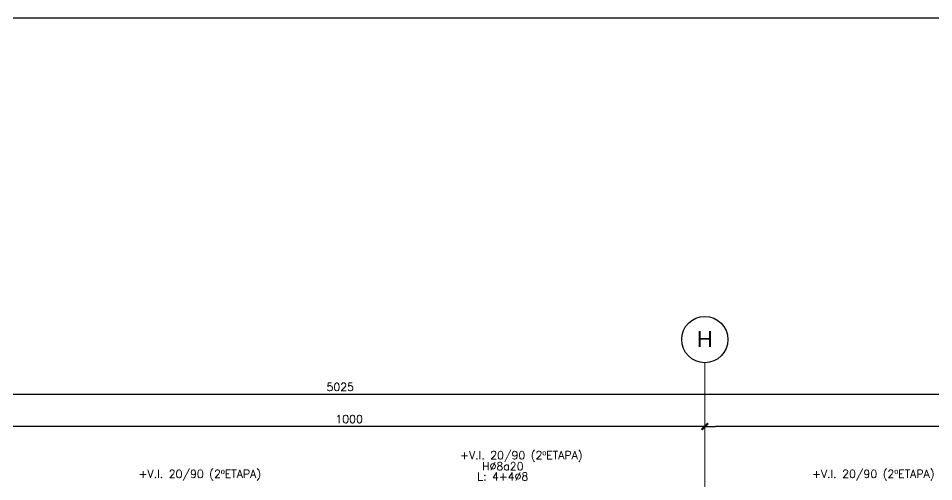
# Model space of a CAD drawing. Extents: x -10459 to 16942, y -13088 to 14608.
# Drawn here: x 2476 to 3763, y 3472 to 4123 of the extents above; entities that cross this region are included whole.
import ezdxf
from ezdxf.enums import TextEntityAlignment as Align

# ---------------------------------------------------------------- set-up
doc = ezdxf.new("R2010")
doc.units = 0
doc.header["$LTSCALE"] = 30
doc.header["$MEASUREMENT"] = 0
doc.layers.get('0').update_dxf_attribs({"linetype": 'CONTINUOUS'})
for name, color, linetype in [("EJE1-1'$0$RLA-COTAS1", 2, 'CONTINUOUS'), ("EJE1-1'$0$RLA-TEXTOS-FE", 9, 'CONTINUOUS'), ('RLA-FORMATO', 7, 'CONTINUOUS')]:
    doc.layers.add(name, color=color, linetype=linetype)
for name, color, linetype, lineweight in [("EJE1-1'$0$RLA-EJE", 3, 'CONTINUOUS', 25), ("EJE1-1'$0$RLA-EJES", 1, 'CONTINUOUS', 9), ("EJE1-1'$0$RLA-TEXTOS-1", 9, 'CONTINUOUS', 9)]:
    doc.layers.add(name, color=color, linetype=linetype, lineweight=lineweight)
doc.styles.add("EJE1-1'$0$Arial_1", font='arial.ttf', dxfattribs={"height": 22.5})
doc.styles.add("EJE1-1'$0$RomanS", font='romans.shx', dxfattribs={"height": 11.25})
doc.dimstyles.new("EJE1-1'$0$ING-50", dxfattribs={"dimscale": 50, "dimtxt": 0.27, "dimasz": 0.3, "dimexe": 0, "dimexo": 0, "dimgap": 0.1, "dimtad": 1, "dimdec": 1, "dimzin": 12, "dimdsep": 46, "dimtxsty": "EJE1-1'$0$RomanS", "dimblk": "EJE1-1'$0$TICK1", "dimblk1": "EJE1-1'$0$TICK1", "dimblk2": "EJE1-1'$0$TICK1", "dimcen": 0.09, "dimclrd": 2, "dimclre": 1, "dimclrt": 3, "dimadec": 0, "dimazin": 0, "dimtfac": 1, "dimtdec": 0, "dimtix": 1, "dimtmove": 2, "dimatfit": 3, "dimldrblk": "EJE1-1'$0$TICK1", "dimfxl": 0, "dimfxlon": 1, "dimtolj": 1, "dimtzin": 0, "dimarcsym": 0})

# ---------------------------------------------------------------- blocks, each defined once
blk = doc.blocks.new("EJE1-1'$0$Grid - RLE-EJE-192293-EJE 1-1_")
at = {"layer": "EJE1-1'$0$RLA-EJE"}
blk.add_circle((-2348.4, 1495.5), 32.5, dxfattribs=at)
blk = doc.blocks.new("EJE1-1'$0$TICK1")
at = {"color": 2}
for points in [[(0, 0), (-1, 0)], [(0, 0), (1, 0)]]:
    blk.add_lwpolyline(points, dxfattribs=at)
at = {"color": 2, "const_width": 0.2}
blk.add_lwpolyline([(-0.3, -0.3), (0.3, 0.3)], dxfattribs=at)
blk = doc.blocks.new("EJE1-1'$0$DIMBLOCK1-EJE 1-1_")
at = {"layer": "EJE1-1'$0$RLA-COTAS1", "color": 2, "lineweight": -2, "transparency": 16777216}
blk.add_line((2590.5, 1418.3), (-2404.5, 1418.3), dxfattribs=at)
at = {"layer": "EJE1-1'$0$RLA-COTAS1", "color": 2, "lineweight": -2, "transparency": 16777216, "xscale": 15, "yscale": 15, "zscale": 15, "rotation": 180}
blk.add_blockref("EJE1-1'$0$TICK1", (-2419.5, 1418.3), dxfattribs=at)
at = {"layer": "EJE1-1'$0$RLA-COTAS1", "color": 2, "lineweight": -2, "transparency": 16777216, "xscale": 15, "yscale": 15, "zscale": 15}
blk.add_blockref("EJE1-1'$0$TICK1", (2605.5, 1418.3), dxfattribs=at)
at = {"layer": "EJE1-1'$0$RLA-COTAS1", "color": 3, "transparency": 16777216, "insert": (93, 1428.9), "char_height": 11.25, "attachment_point": 5, "style": "EJE1-1'$0$RomanS"}
blk.add_mtext('\\A1;5025', dxfattribs=at)
blk = doc.blocks.new("EJE1-1'$0$DIMBLOCK4-EJE 1-1_")
at = {"layer": "EJE1-1'$0$RLA-COTAS1", "color": 2, "lineweight": -2, "transparency": 16777216}
blk.add_line((1590.5, 1373.3), (620.5, 1373.3), dxfattribs=at)
at = {"layer": "EJE1-1'$0$RLA-COTAS1", "color": 2, "lineweight": -2, "transparency": 16777216, "xscale": 15, "yscale": 15, "zscale": 15, "rotation": 180}
blk.add_blockref("EJE1-1'$0$TICK1", (605.5, 1373.3), dxfattribs=at)
at = {"layer": "EJE1-1'$0$RLA-COTAS1", "color": 2, "lineweight": -2, "transparency": 16777216, "xscale": 15, "yscale": 15, "zscale": 15}
blk.add_blockref("EJE1-1'$0$TICK1", (1605.5, 1373.3), dxfattribs=at)
at = {"layer": "EJE1-1'$0$RLA-COTAS1", "color": 3, "transparency": 16777216, "insert": (1105.5, 1383.9), "char_height": 11.25, "attachment_point": 5, "style": "EJE1-1'$0$RomanS"}
blk.add_mtext('\\A1;1000', dxfattribs=at)
blk = doc.blocks.new("EJE1-1'$0$DIMBLOCK5-EJE 1-1_")
at = {"layer": "EJE1-1'$0$RLA-COTAS1", "color": 2, "lineweight": -2, "transparency": 16777216}
blk.add_line((590.5, 1373.3), (-379.5, 1373.3), dxfattribs=at)
at = {"layer": "EJE1-1'$0$RLA-COTAS1", "color": 2, "lineweight": -2, "transparency": 16777216, "xscale": 15, "yscale": 15, "zscale": 15, "rotation": 180}
blk.add_blockref("EJE1-1'$0$TICK1", (-394.5, 1373.3), dxfattribs=at)
at = {"layer": "EJE1-1'$0$RLA-COTAS1", "color": 2, "lineweight": -2, "transparency": 16777216, "xscale": 15, "yscale": 15, "zscale": 15}
blk.add_blockref("EJE1-1'$0$TICK1", (605.5, 1373.3), dxfattribs=at)
at = {"layer": "EJE1-1'$0$RLA-COTAS1", "color": 3, "transparency": 16777216, "insert": (105.5, 1383.9), "char_height": 11.25, "attachment_point": 5, "style": "EJE1-1'$0$RomanS"}
blk.add_mtext('\\A1;1000', dxfattribs=at)
blk = doc.blocks.new("EJE1-1'")
at = {"layer": "EJE1-1'$0$RLA-EJES"}
blk.add_line((605.481, -651.36), (605.481, 1463), dxfattribs=at)
at = {"layer": "EJE1-1'$0$RLA-EJE"}
blk.add_blockref("EJE1-1'$0$Grid - RLE-EJE-192293-EJE 1-1_", (2953.877, 0), dxfattribs=at)
at = {"layer": "EJE1-1'$0$RLA-EJE", "color": 5, "insert": (605.474, 1507.453), "char_height": 22.5, "width": 26.99539, "attachment_point": 2, "line_spacing_factor": 0.941778, "style": "EJE1-1'$0$Arial_1"}
blk.add_mtext('H', dxfattribs=at)
at = {"layer": "EJE1-1'$0$RLA-TEXTOS-1", "char_height": 11.25, "width": 208.8964, "attachment_point": 5, "line_spacing_factor": 0.941778, "style": "EJE1-1'$0$RomanS"}
for insert in [(347.571, 1331.137), (-104.354, 1304.927), (842.259, 1304.927)]:
    blk.add_mtext('+V.I. 20/90 (2ºETAPA)', dxfattribs=dict(at, insert=insert))
at = {"layer": "EJE1-1'$0$RLA-TEXTOS-FE", "color": 9, "style": "EJE1-1'$0$RomanS"}
for s, p in [('H%%C8a20', (321.486, 1311.864)), ('L: 4+4%%C8', (321.486, 1297.528))]:
    blk.add_text(s, height=11.25, dxfattribs=at).set_placement(p, align=Align.CENTER)
at = {"layer": "EJE1-1'$0$RLA-COTAS1"}
for base, p1, p2, picture, middle in [((-2419.52, 1418.314), (2605.481, 1413.314), (-2419.52, 1413.314), "EJE1-1'$0$DIMBLOCK1-EJE 1-1_", (92.98, 1428.939)), ((-394.519, 1373.314), (605.481, 1368.314), (-394.519, 1368.314), "EJE1-1'$0$DIMBLOCK5-EJE 1-1_", (105.481, 1383.939)), ((605.481, 1373.314), (1605.481, 1368.314), (605.481, 1368.314), "EJE1-1'$0$DIMBLOCK4-EJE 1-1_", (1105.481, 1383.939))]:
    dim = blk.add_linear_dim(base=base, p1=p1, p2=p2, dimstyle="EJE1-1'$0$ING-50", override={"dimexe": 0, "dimexo": 0, "dimdec": 1, "dimfxl": 0, "dimfxlon": 1}, dxfattribs=at)
    dim.commit()
    dim.dimension.update_dxf_attribs({"geometry": picture, "text_midpoint": middle})

msp = doc.modelspace()

# ---------------------------------------------------------------- linework, layer by layer
at = {"layer": 'RLA-FORMATO', "color": 6, "linetype": 'Continuous'}
msp.add_line((5686.9, 4123.1), (-58.1, 4123.1), dxfattribs=at)

# ---------------------------------------------------------------- block references
msp.add_blockref("EJE1-1'", (2835.3, 2176.2))

doc.saveas('drawing.dxf')
